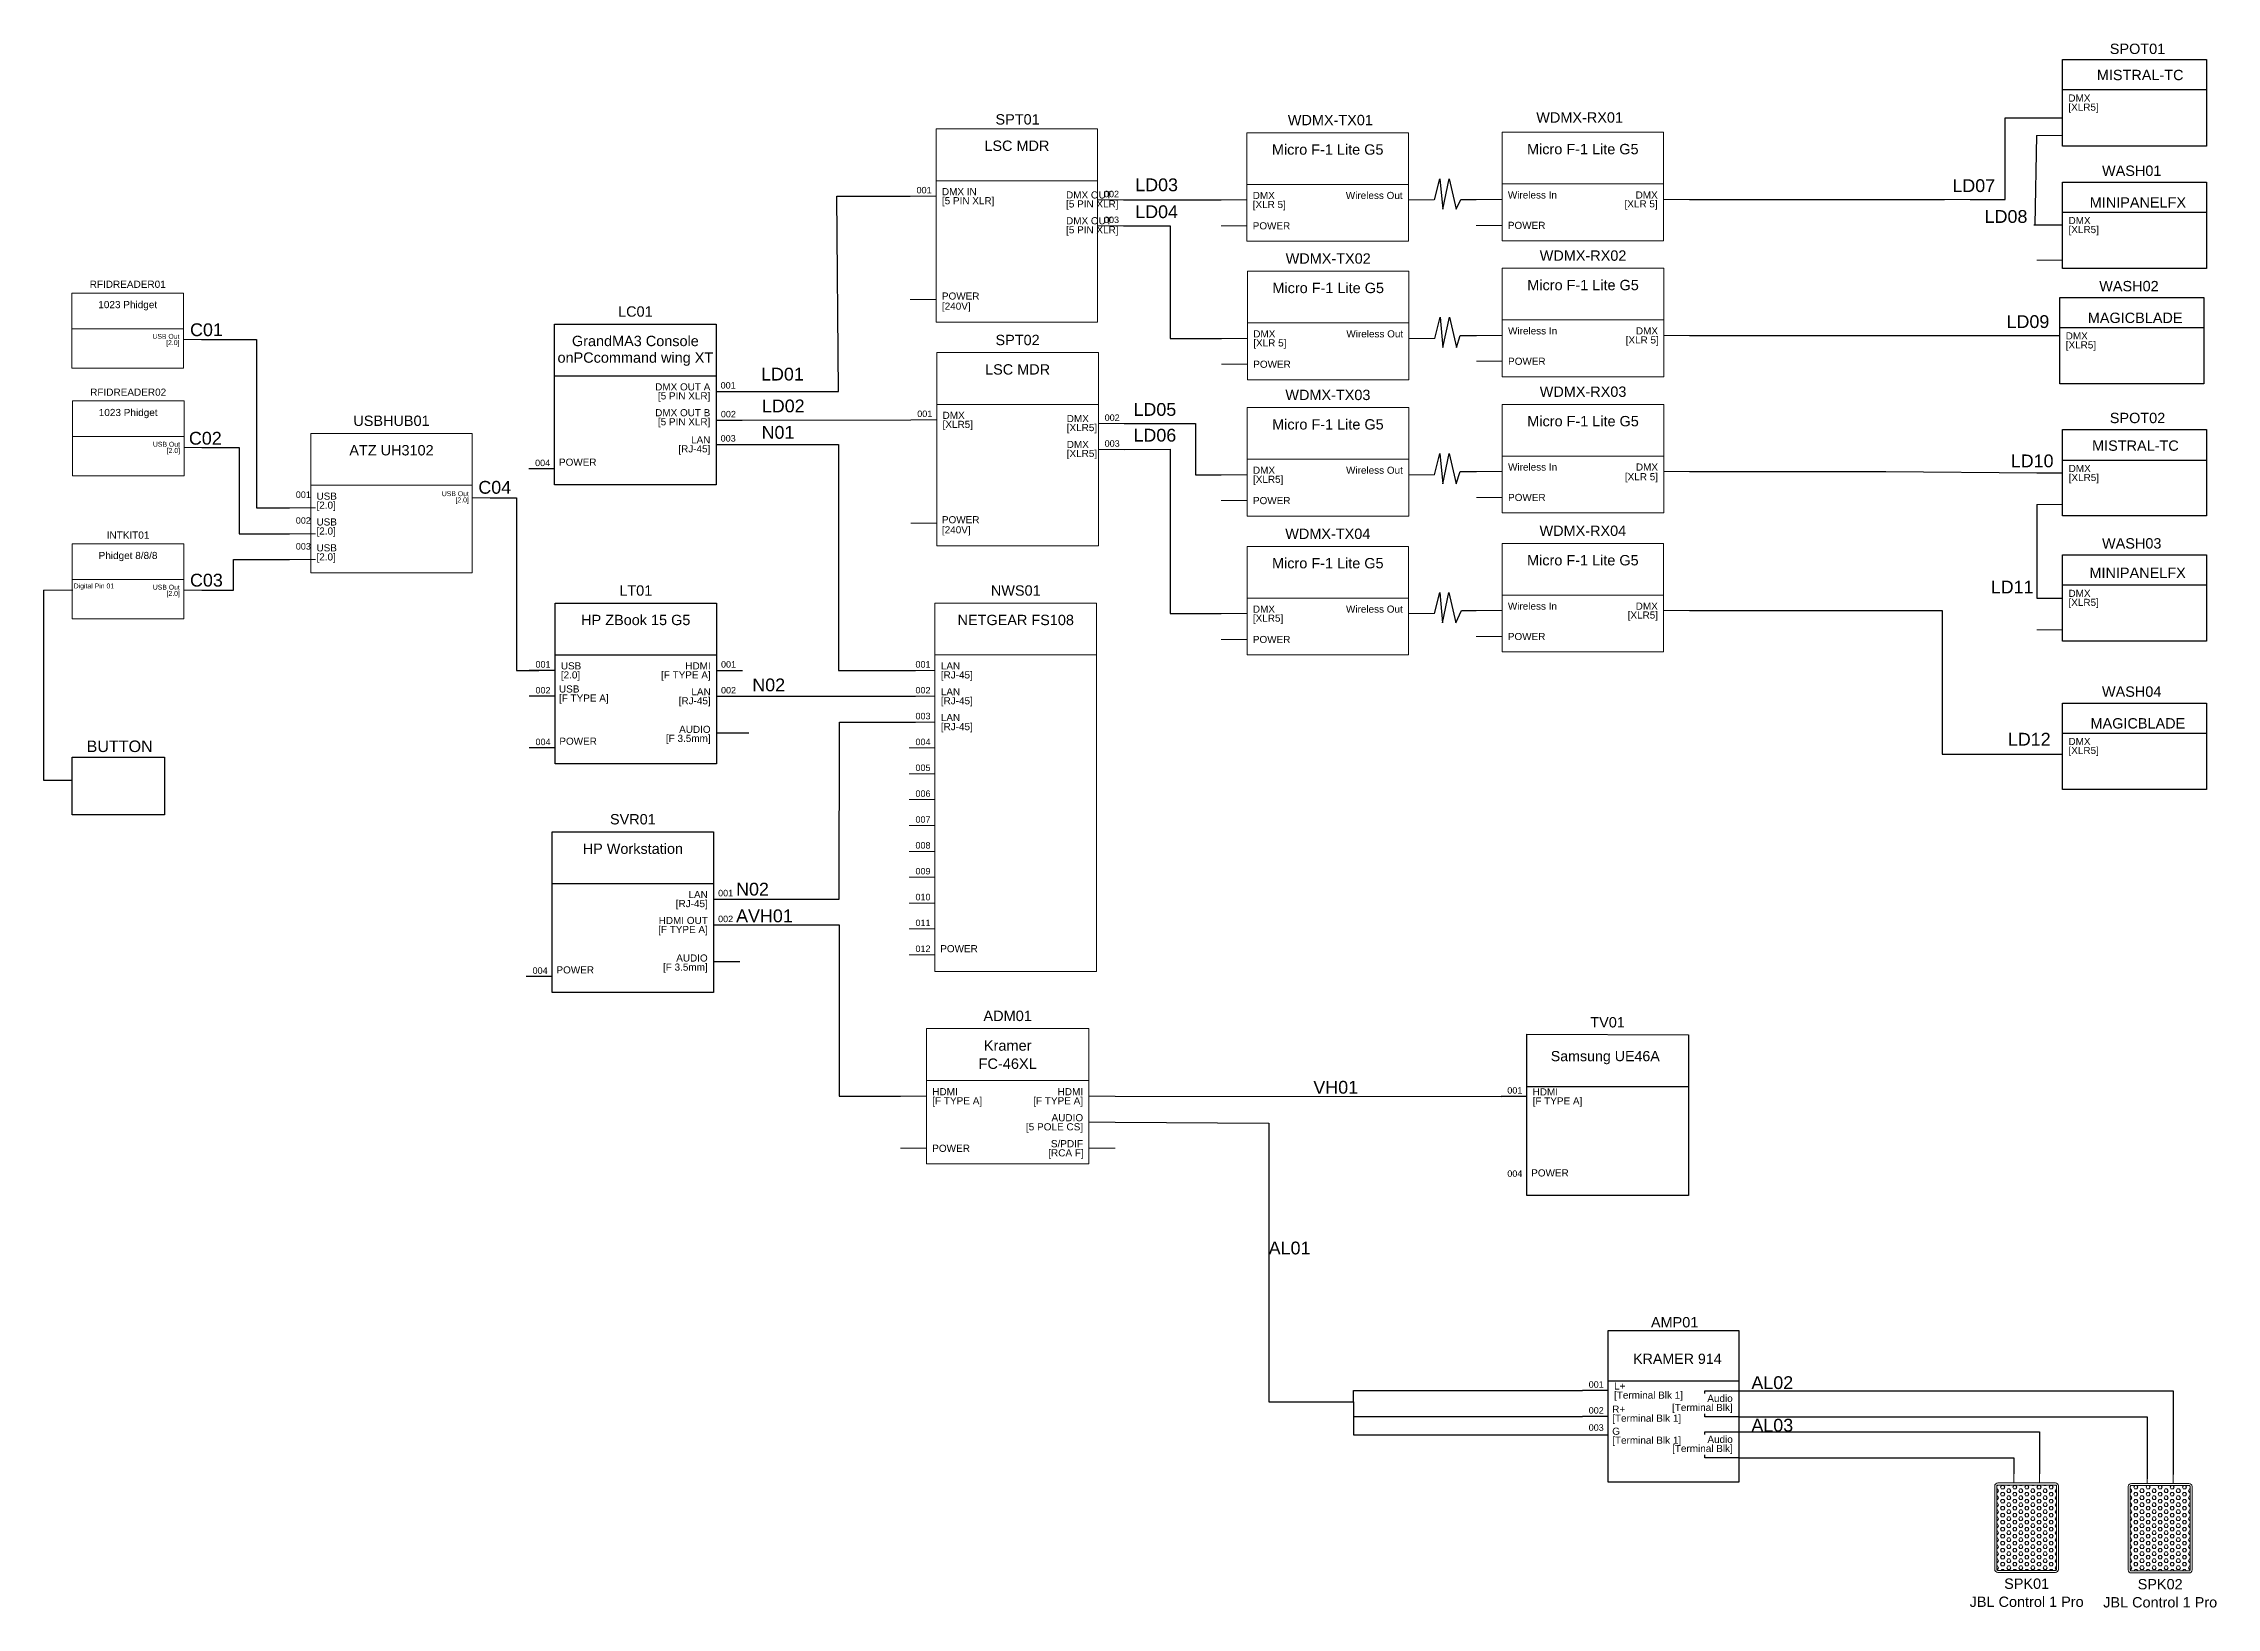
# Model space of a CAD drawing. Header units: millimetres. Extents: x 2508 to 2933, y 1743 to 2048.
import ezdxf
from ezdxf.enums import TextEntityAlignment as Align

# ---------------------------------------------------------------- set-up
doc = ezdxf.new("R2010")
doc.units = ezdxf.units.MM
doc.layers.add('BLOCK BORDER', color=7, linetype='Continuous', lineweight=18)
doc.layers.add('BLOCK BORDER IN', color=7, linetype='Continuous', lineweight=5)
doc.styles.add('CAD_SALES', font='arial.ttf')
doc.styles.get("Standard").update_dxf_attribs({"font": 'arial.ttf'})

# ---------------------------------------------------------------- blocks, each defined once
blk = doc.blocks.new('H')
at = {"layer": 'BLOCK BORDER IN'}
h = blk.add_hatch(dxfattribs=at)
h.set_pattern_fill('HEX', color=256, scale=0.125, style=0)
h.set_pattern_definition([(0, (0, 0), (0, 0.0270633), [0.015625, -0.03125]), (120, (0, 0), (-0.0234375, -0.0135316), [0.015625, -0.03125]), (60, (0.015625, 0), (-0.0234375, 0.0135316), [0.015625, -0.03125])])
h.paths.add_polyline_path([(0.231, -0.007, 0.414214), (0.223, 0), (-0.223, 0, 0.414214), (-0.231, -0.007), (-0.231, -0.653, 0.414214), (-0.223, -0.661), (0.223, -0.661, 0.414214), (0.231, -0.653)])
blk = doc.blocks.new('SI 26')
at = {"layer": 'BLOCK BORDER'}
for points in [[(0, -0.07), (0, 0)], [(0.2, -0.07), (0.2, 0)]]:
    blk.add_lwpolyline(points, dxfattribs=at)
blk.add_lwpolyline([(-0.123, -0.762), (0.323, -0.762, 0.414214), (0.347, -0.739), (0.347, -0.093, 0.414214), (0.323, -0.07), (-0.123, -0.07, 0.414214), (-0.147, -0.093), (-0.147, -0.739, 0.414214)], format="xyb", close=True, dxfattribs=at)
at = {"layer": 'BLOCK BORDER IN'}
blk.add_lwpolyline([(-0.123, -0.746), (0.323, -0.746, 0.414214), (0.331, -0.739), (0.331, -0.093, 0.414214), (0.323, -0.086), (-0.123, -0.086, 0.414214), (-0.131, -0.093), (-0.131, -0.739, 0.414214)], format="xyb", close=True, dxfattribs=at)
blk.add_blockref('H', (0.1, -0.086), dxfattribs=at)
at = {"style": 'CAD_SALES'}
for tag, p in [('SPKR_LBL', (0.1, -0.849)), ('SPKR_PN', (0.1, -0.989))]:
    blk.add_attdef(tag, text='', height=0.08, dxfattribs=at).set_placement(p, align=Align.MIDDLE_CENTER)
blk = doc.blocks.new('HDMI F A R')
at = {"style": 'CAD_SALES'}
for s, p in [('HDMI', (-0.045, 0.035)), ('[F TYPE A]', (-0.045, -0.035))]:
    blk.add_text(s, height=0.055, dxfattribs=at).set_placement(p, align=Align.MIDDLE_RIGHT)
blk = doc.blocks.new('AUD-5POLE R')
at = {"style": 'CAD_SALES'}
for s, p in [('AUDIO', (-0.045, 0.035)), ('[5 POLE CS]', (-0.045, -0.035))]:
    blk.add_text(s, height=0.055, dxfattribs=at).set_placement(p, align=Align.MIDDLE_RIGHT)
blk = doc.blocks.new('HDMI F A L')
at = {"style": 'CAD_SALES'}
for s, p in [('HDMI', (0.045, 0.035)), ('[F TYPE A]', (0.045, -0.035))]:
    blk.add_text(s, height=0.055, dxfattribs=at).set_placement(p, align=Align.MIDDLE_LEFT)

msp = doc.modelspace()

# ---------------------------------------------------------------- linework, layer by layer
for p, q in [((2897.48, 2030.1), (2897.11, 2012.69)), ((2779.93, 2017.52), (2780.96, 2021.65)), ((2780.96, 2021.65), (2781.52, 2015.73)), ((2781.52, 2015.73), (2782.77, 2021.65)), ((2782.77, 2021.65), (2784.14, 2015.73)), ((2784.14, 2015.73), (2785.06, 2017.61)), ((2785.06, 2017.61), (2788.06, 2017.61)), ((2829.7, 2017.61), (2879.49, 2017.59)), ((2896.95, 2012.69), (2902.57, 2012.69)), ((2779.99, 1990.5), (2781.02, 1994.63)), ((2781.02, 1994.63), (2781.58, 1988.71)), ((2781.58, 1988.71), (2782.83, 1994.63)), ((2782.83, 1994.63), (2784.2, 1988.71)), ((2608.12, 1961.89), (2608.12, 1993.27)), ((2608.12, 1993.27), (2639.66, 1993.27)), ((2639.66, 1993.27), (2639.66, 1961.89)), ((2784.2, 1988.71), (2784.96, 1991.07)), ((2784.96, 1991.07), (2788.11, 1991.07)), ((2608.12, 1983.18), (2639.66, 1983.18)), ((2639.66, 1980.15), (2644.71, 1980.15)), ((2639.71, 1974.54), (2644.76, 1974.54)), ((2639.67, 1969.81), (2644.72, 1969.81)), ((2608.12, 1965.01), (2603.08, 1965.01)), ((2779.93, 1963.87), (2780.96, 1968)), ((2780.96, 1968), (2781.52, 1962.08)), ((2781.52, 1962.08), (2782.77, 1968)), ((2782.77, 1968), (2784.14, 1962.08)), ((2639.66, 1961.89), (2608.12, 1961.89)), ((2784.14, 1962.08), (2784.92, 1964.5)), ((2784.92, 1964.5), (2788.11, 1964.5)), ((2829.74, 1964.5), (2868.08, 1964.5)), ((2868.08, 1964.5), (2868.08, 1964.5)), ((2868.08, 1964.5), (2897.54, 1964.28)), ((2897.54, 1964.28), (2902.57, 1964.28)), ((2897.54, 1958.1), (2897.54, 1939.8)), ((2779.91, 1936.76), (2780.94, 1940.89)), ((2780.94, 1940.89), (2781.5, 1934.98)), ((2781.5, 1934.98), (2782.75, 1940.89)), ((2782.75, 1940.89), (2784.12, 1934.98)), ((2897.54, 1939.8), (2902.57, 1939.8)), ((2608.2, 1907.42), (2608.2, 1938.81)), ((2608.2, 1938.81), (2639.74, 1938.81)), ((2639.74, 1938.81), (2639.74, 1907.42)), ((2784.12, 1934.98), (2785.21, 1937.35)), ((2785.21, 1937.35), (2788.07, 1937.35)), ((2608.2, 1928.71), (2639.74, 1928.71)), ((2608.2, 1925.69), (2603.15, 1925.69)), ((2639.74, 1925.69), (2644.79, 1925.69)), ((2608.2, 1920.64), (2603.15, 1920.64)), ((2639.74, 1920.64), (2644.79, 1920.64)), ((2608.2, 1910.55), (2603.15, 1910.55)), ((2639.74, 1913.49), (2646.04, 1913.49)), ((2639.74, 1907.42), (2608.2, 1907.42)), ((2607.63, 1862.78), (2607.63, 1894.17)), ((2607.63, 1894.17), (2639.17, 1894.17)), ((2639.17, 1894.17), (2639.17, 1862.78)), ((2607.63, 1884.07), (2639.17, 1884.07)), ((2639.17, 1881.04), (2644.22, 1881.04)), ((2639.17, 1876), (2644.22, 1876)), ((2639.17, 1868.85), (2644.31, 1868.85)), ((2607.63, 1865.91), (2602.58, 1865.91)), ((2639.17, 1862.78), (2607.63, 1862.78)), ((2797.95, 1823.15), (2797.95, 1854.66)), ((2797.95, 1854.66), (2829.49, 1854.53)), ((2829.49, 1854.53), (2829.49, 1823.15)), ((2797.95, 1842.52), (2792.91, 1842.52)), ((2797.95, 1844.44), (2829.49, 1844.44)), ((2717.54, 1837.48), (2747.55, 1837.33)), ((2747.55, 1837.33), (2747.55, 1784.98)), ((2829.49, 1823.15), (2797.95, 1823.15)), ((2813.81, 1796.84), (2839.34, 1796.84)), ((2813.81, 1767.22), (2813.81, 1796.84)), ((2839.34, 1796.84), (2839.34, 1767.22)), ((2813.81, 1787.02), (2839.34, 1787.02)), ((2747.55, 1784.98), (2747.55, 1782.88)), ((2747.55, 1782.88), (2764.09, 1782.88)), ((2764.09, 1782.88), (2764.09, 1785.11)), ((2764.09, 1785.11), (2808.79, 1785.11)), ((2764.09, 1782.88), (2764.09, 1780.06)), ((2813.84, 1785.11), (2808.79, 1785.11)), ((2832.71, 1784.51), (2832.71, 1785.04)), ((2832.71, 1785.04), (2839.29, 1785.04)), ((2764.09, 1780.06), (2808.79, 1780.06)), ((2764.09, 1780.06), (2764.09, 1776.49)), ((2813.84, 1780.06), (2808.79, 1780.06)), ((2832.71, 1780), (2832.71, 1780.53)), ((2839.29, 1780), (2832.71, 1780)), ((2764.09, 1776.49), (2813.81, 1776.49)), ((2832.73, 1776.52), (2832.73, 1777.05)), ((2832.73, 1777.05), (2839.31, 1777.05)), ((2832.73, 1772), (2832.73, 1772.53)), ((2839.31, 1772), (2832.73, 1772)), ((2839.34, 1767.22), (2813.81, 1767.22))]:
    msp.add_line(p, q)
for points in [[(2902.55, 2044.91), (2930.65, 2044.91), (2930.65, 2028.04), (2902.55, 2028.04)], [(2902.57, 2020.97), (2930.68, 2020.97), (2930.68, 2004.11), (2902.57, 2004.11)], [(2902.03, 1998.45), (2930.13, 1998.45), (2930.13, 1981.59), (2902.03, 1981.59)], [(2902.57, 1972.71), (2930.68, 1972.71), (2930.68, 1955.85), (2902.57, 1955.85)], [(2902.57, 1948.23), (2930.68, 1948.23), (2930.68, 1931.37), (2902.57, 1931.37)], [(2902.56, 1919.29), (2930.66, 1919.29), (2930.66, 1902.43), (2902.56, 1902.43)], [(2513.94, 1908.75), (2531.92, 1908.75), (2531.92, 1897.51), (2513.94, 1897.51)]]:
    msp.add_lwpolyline(points, close=True)
for points in [[(2902.49, 2039.05), (2930.6, 2039.05)], [(2884.54, 2017.59), (2891.33, 2017.59), (2891.33, 2033.53), (2902.55, 2033.53)], [(2644.74, 1980.15), (2663.57, 1980.15), (2663.21, 2018.26), (2677.57, 2018.26)], [(2719.2, 2017.51), (2738.25, 2017.52)], [(2719.2, 2012.46), (2728.32, 2012.46), (2728.32, 1990.5), (2738.36, 1990.5)], [(2902.58, 2015.14), (2930.69, 2015.14)], [(2539.16, 1990.28), (2549.9, 1990.28), (2549.9, 1957.39), (2556.39, 1957.39)], [(2829.74, 1991.07), (2902.03, 1991.07)], [(2902.03, 1992.62), (2930.15, 1992.62)], [(2644.62, 1974.54), (2677.7, 1974.59)], [(2719.33, 1973.85), (2733.28, 1973.85), (2733.28, 1963.87), (2738.3, 1963.87)], [(2539.26, 1969.22), (2546.53, 1969.22), (2546.53, 1952.34), (2556.39, 1952.34)], [(2644.74, 1969.81), (2663.57, 1969.81), (2663.57, 1925.69), (2678.6, 1925.69)], [(2719.33, 1968.8), (2728.32, 1968.86), (2728.32, 1936.76), (2738.28, 1936.76)], [(2902.61, 1966.75), (2930.72, 1966.75)], [(2595.53, 1959.34), (2600.71, 1959.34), (2600.71, 1925.69), (2605.02, 1925.69)], [(2539.23, 1941.32), (2545.4, 1941.32), (2545.4, 1947.3), (2556.39, 1947.3)], [(2508.32, 1941.35), (2508.32, 1904.26), (2513.94, 1904.26)], [(2902.57, 1942.37), (2930.59, 1942.37)], [(2829.7, 1937.35), (2879.06, 1937.35), (2879.06, 1909.36), (2902.56, 1909.36)], [(2643.56, 1920.64), (2648.82, 1920.64), (2678.6, 1920.64)], [(2643.56, 1881.04), (2663.7, 1881.04), (2663.72, 1915.58), (2678.6, 1915.58)], [(2902.57, 1913.46), (2930.68, 1913.46)], [(2643.56, 1876), (2663.69, 1876), (2663.7, 1842.56), (2675.63, 1842.56)], [(2717.54, 1842.56), (2792.91, 1842.52)], [(2839.29, 1785.04), (2924.13, 1785.04), (2924.13, 1768.73)], [(2839.29, 1780), (2919.09, 1780), (2919.09, 1767.85)], [(2839.31, 1777.05), (2898.06, 1777.05), (2898.06, 1768.83)], [(2839.31, 1772), (2893.02, 1772), (2893.02, 1768.83)]]:
    msp.add_lwpolyline(points)
at = {"layer": 'BLOCK BORDER'}
for p, q in [((2902.52, 2030.1), (2897.48, 2030.1)), ((2682.61, 2021.28), (2714.15, 2021.28)), ((2743.3, 2020.55), (2774.84, 2020.55)), ((2793.11, 2020.64), (2824.65, 2020.64)), ((2682.61, 2018.26), (2677.57, 2018.26)), ((2719.2, 2017.51), (2714.15, 2017.51)), ((2743.3, 2017.52), (2738.25, 2017.52)), ((2774.84, 2017.52), (2779.88, 2017.52)), ((2793.11, 2017.61), (2788.06, 2017.61)), ((2824.65, 2017.61), (2829.7, 2017.61)), ((2879.49, 2017.59), (2884.54, 2017.59)), ((2714.15, 2012.46), (2719.2, 2012.46)), ((2743.3, 2012.47), (2738.25, 2012.47)), ((2793.11, 2012.56), (2788.06, 2012.56)), ((2902.54, 2005.78), (2897.5, 2005.78)), ((2677.57, 1998.07), (2682.61, 1998.07)), ((2513.86, 1992.37), (2535.67, 1992.37)), ((2535.67, 1990.28), (2539.16, 1990.28)), ((2743.4, 1990.5), (2738.36, 1990.5)), ((2743.4, 1993.53), (2774.94, 1993.53)), ((2774.94, 1990.5), (2779.99, 1990.5)), ((2793.16, 1991.07), (2788.11, 1991.07)), ((2793.16, 1994.1), (2824.7, 1994.1)), ((2824.7, 1991.07), (2829.74, 1991.07)), ((2793.16, 1986.03), (2788.11, 1986.03)), ((2743.4, 1985.45), (2738.36, 1985.45)), ((2682.75, 1977.62), (2714.29, 1977.62)), ((2682.75, 1974.59), (2677.7, 1974.59)), ((2719.33, 1973.85), (2714.28, 1973.85)), ((2513.96, 1971.32), (2535.77, 1971.32)), ((2535.77, 1969.22), (2539.26, 1969.22)), ((2714.28, 1968.8), (2719.33, 1968.8)), ((2743.34, 1966.9), (2774.88, 1966.9)), ((2793.16, 1967.53), (2824.7, 1967.53)), ((2560.5, 1961.85), (2592.04, 1961.85)), ((2743.34, 1963.87), (2738.3, 1963.87)), ((2774.88, 1963.87), (2779.93, 1963.87)), ((2793.16, 1964.5), (2788.11, 1964.5)), ((2824.7, 1964.5), (2829.74, 1964.5)), ((2561.43, 1957.39), (2556.39, 1957.39)), ((2592.04, 1959.34), (2595.53, 1959.34)), ((2743.34, 1958.83), (2738.3, 1958.83)), ((2793.16, 1959.45), (2788.11, 1959.45)), ((2902.59, 1958.1), (2897.54, 1958.1)), ((2561.43, 1952.34), (2556.39, 1952.34)), ((2677.7, 1954.41), (2682.75, 1954.41)), ((2513.93, 1943.41), (2535.74, 1943.41)), ((2556.39, 1947.3), (2561.43, 1947.3)), ((2508.32, 1941.35), (2514.03, 1941.35)), ((2535.74, 1941.32), (2539.23, 1941.32)), ((2743.32, 1939.79), (2774.86, 1939.79)), ((2793.12, 1940.38), (2824.66, 1940.38)), ((2743.32, 1936.76), (2738.28, 1936.76)), ((2774.86, 1936.76), (2779.91, 1936.76)), ((2793.12, 1937.35), (2788.07, 1937.35)), ((2824.66, 1937.35), (2829.7, 1937.35)), ((2743.32, 1931.72), (2738.28, 1931.72)), ((2793.12, 1932.3), (2788.07, 1932.3)), ((2902.57, 1933.62), (2897.52, 1933.62)), ((2682.39, 1928.72), (2713.93, 1928.72)), ((2682.39, 1925.69), (2677.35, 1925.69)), ((2682.39, 1920.64), (2677.35, 1920.64)), ((2677.35, 1915.59), (2682.39, 1915.59)), ((2677.35, 1910.55), (2682.39, 1910.55)), ((2677.35, 1905.5), (2682.39, 1905.5)), ((2677.35, 1900.46), (2682.39, 1900.46)), ((2677.35, 1895.41), (2682.39, 1895.41)), ((2677.35, 1890.36), (2682.39, 1890.36)), ((2677.35, 1885.32), (2682.39, 1885.32)), ((2677.35, 1880.27), (2682.39, 1880.27)), ((2677.35, 1875.22), (2682.39, 1875.22)), ((2677.35, 1870.18), (2682.39, 1870.18)), ((2680.71, 1842.56), (2675.63, 1842.56)), ((2680.71, 1845.6), (2712.46, 1845.6)), ((2712.46, 1842.56), (2717.54, 1842.56)), ((2712.46, 1837.48), (2717.54, 1837.48)), ((2675.63, 1832.4), (2680.71, 1832.4)), ((2712.46, 1832.4), (2717.54, 1832.4))]:
    msp.add_line(p, q, dxfattribs=at)
for points in [[(2714.15, 1993.68), (2682.61, 1993.68), (2682.61, 2031.38), (2714.15, 2031.38)], [(2774.84, 2009.44), (2743.3, 2009.44), (2743.3, 2030.64), (2774.84, 2030.64)], [(2824.65, 2009.53), (2793.11, 2009.53), (2793.11, 2030.73), (2824.65, 2030.73)], [(2774.94, 1982.42), (2743.4, 1982.42), (2743.4, 2003.62), (2774.94, 2003.62)], [(2824.7, 1983), (2793.16, 1983), (2793.16, 2004.19), (2824.7, 2004.19)], [(2535.67, 1984.7), (2513.86, 1984.7), (2513.86, 1999.35), (2535.67, 1999.35)], [(2714.29, 1950.02), (2682.75, 1950.02), (2682.75, 1987.72), (2714.29, 1987.72)], [(2535.77, 1963.64), (2513.96, 1963.64), (2513.96, 1978.29), (2535.77, 1978.29)], [(2824.7, 1956.43), (2793.16, 1956.43), (2793.16, 1977.62), (2824.7, 1977.62)], [(2774.88, 1955.8), (2743.34, 1955.8), (2743.34, 1976.99), (2774.88, 1976.99)], [(2592.04, 1944.73), (2560.5, 1944.73), (2560.5, 1971.94), (2592.04, 1971.94)], [(2535.74, 1935.73), (2513.93, 1935.73), (2513.93, 1950.39), (2535.74, 1950.39)], [(2774.86, 1928.69), (2743.32, 1928.69), (2743.32, 1949.89), (2774.86, 1949.89)], [(2824.66, 1929.28), (2793.12, 1929.28), (2793.12, 1950.47), (2824.66, 1950.47)], [(2713.93, 1866.9), (2682.39, 1866.9), (2682.39, 1938.81), (2713.93, 1938.81)], [(2712.46, 1829.35), (2680.71, 1829.35), (2680.71, 1855.76), (2712.46, 1855.76)]]:
    msp.add_lwpolyline(points, close=True, dxfattribs=at)

# ---------------------------------------------------------------- block references
at = {"xscale": 25.4, "yscale": 25.4, "zscale": 25.4}
for name, p in [('HDMI F A L', (2680.71, 1842.56)), ('HDMI F A R', (2712.46, 1842.56)), ('AUD-5POLE R', (2712.46, 1837.48))]:
    msp.add_blockref(name, p, dxfattribs=at)
at = {"xscale": 25.23219557241346, "yscale": 25.23219557241346, "zscale": 25.23219557241346}
for p, values in [((2893.02, 1768.83), {'SPKR_LBL': 'SPK01', 'SPKR_PN': 'JBL Control 1 Pro'}), ((2919.09, 1768.73), {'SPKR_LBL': 'SPK02', 'SPKR_PN': 'JBL Control 1 Pro'})]:
    msp.add_blockref('SI 26', p, dxfattribs=at).add_auto_attribs(values)

# ---------------------------------------------------------------- texts
at = {"style": 'CAD_SALES'}
for s, height, p in [('DMX', 1.388, (2903.69, 2037.41)), ('[XLR5]', 1.388, (2903.69, 2035.64)), ('DMX IN', 1.388, (2683.75, 2019.14)), ('[5 PIN XLR]', 1.3878, (2683.75, 2017.37)), ('[5 PIN XLR]', 1.3878, (2707.99, 2016.74)), ('DMX OUT', 1.388, (2707.99, 2018.5)), ('[XLR 5]', 1.388, (2744.43, 2016.63)), ('DMX', 1.388, (2744.43, 2018.4)), ('Wireless In', 1.3878, (2794.25, 2018.49)), ('[XLR 5]', 1.388, (2817.03, 2016.76)), ('[5 PIN XLR]', 1.3878, (2707.99, 2011.69)), ('DMX OUT', 1.388, (2707.99, 2013.46)), ('POWER', 1.388, (2744.43, 2012.47)), ('POWER', 1.388, (2794.25, 2012.56)), ('[XLR5]', 1.388, (2903.72, 2011.74)), ('DMX', 1.388, (2903.72, 2013.5)), ('POWER', 1.388, (2683.75, 1998.76)), ('[240V]', 1.388, (2683.75, 1996.79)), ('[XLR 5]', 1.388, (2744.54, 1989.61)), ('DMX', 1.388, (2744.54, 1991.38)), ('Wireless In', 1.3878, (2794.29, 1991.96)), ('[XLR 5]', 1.388, (2817.25, 1990.19)), ('[XLR5]', 1.388, (2903.17, 1989.22)), ('DMX', 1.388, (2903.17, 1990.98)), ('POWER', 1.388, (2744.54, 1985.45)), ('POWER', 1.388, (2794.29, 1986.03)), ('001', 1.262, (2640.54, 1981.33)), ('002', 1.262, (2640.58, 1975.71)), ('[XLR5]', 1.388, (2683.88, 1973.71)), ('DMX', 1.388, (2683.88, 1975.48)), ('[XLR5]', 1.388, (2708.12, 1973.08)), ('DMX', 1.388, (2708.12, 1974.84)), ('003', 1.262, (2640.54, 1970.98)), ('[XLR5]', 1.388, (2708.12, 1968.03)), ('DMX', 1.388, (2708.12, 1969.8)), ('POWER', 1.388, (2608.98, 1966.33)), ('DMX', 1.388, (2744.48, 1964.76)), ('Wireless In', 1.3878, (2794.29, 1965.38)), ('DMX', 1.388, (2903.75, 1965.11)), ('USB', 1.388, (2561.63, 1959.7)), ('[XLR5]', 1.388, (2744.48, 1962.99)), ('[XLR 5]', 1.388, (2817.1, 1963.5)), ('[XLR5]', 1.388, (2903.75, 1963.34)), ('[2.0]', 1.388, (2561.63, 1957.94)), ('POWER', 1.388, (2744.48, 1958.83)), ('POWER', 1.388, (2794.29, 1959.45)), ('[2.0]', 1.388, (2561.63, 1952.89)), ('USB', 1.388, (2561.63, 1954.66)), ('[240V]', 1.388, (2683.75, 1953.13)), ('POWER', 1.388, (2683.75, 1955.1)), ('[2.0]', 1.388, (2561.63, 1947.84)), ('USB', 1.388, (2561.63, 1949.61)), ('[XLR5]', 1.388, (2903.71, 1938.96)), ('DMX', 1.388, (2903.71, 1940.73)), ('[XLR5]', 1.388, (2744.46, 1935.88)), ('DMX', 1.388, (2744.46, 1937.65)), ('Wireless In', 1.3878, (2794.25, 1938.23)), ('[XLR5]', 1.388, (2817.64, 1936.49)), ('POWER', 1.388, (2744.46, 1931.72)), ('POWER', 1.388, (2794.25, 1932.3)), ('USB', 1.388, (2609.34, 1926.57)), ('001', 1.262, (2640.61, 1926.86)), ('LAN', 1.388, (2683.53, 1926.57)), ('USB', 1.388, (2608.98, 1922.06)), ('[2.0]', 1.388, (2609.34, 1924.8)), ('002', 1.262, (2640.61, 1921.81)), ('[RJ-45]', 1.388, (2683.53, 1924.8)), ('LAN', 1.388, (2683.53, 1921.52)), ('[F TYPE A]', 1.388, (2608.98, 1920.29)), ('[RJ-45]', 1.388, (2683.53, 1919.76)), ('[RJ-45]', 1.388, (2683.53, 1914.71)), ('LAN', 1.388, (2683.53, 1916.48)), ('POWER', 1.388, (2609.05, 1911.86)), ('[XLR5]', 1.388, (2903.71, 1910.06)), ('DMX', 1.388, (2903.71, 1911.82)), ('001', 1.262, (2640.04, 1882.22)), ('002', 1.262, (2640.04, 1877.17)), ('POWER', 1.388, (2608.49, 1867.22)), ('[F TYPE A]', 1.388, (2799.09, 1841.64)), ('HDMI', 1.388, (2799.09, 1843.41)), ('POWER', 1.397, (2681.85, 1832.4)), ('POWER', 1.388, (2798.81, 1827.59)), ('L+', 1.388, (2814.98, 1785.99)), ('R+', 1.388, (2814.62, 1781.48)), ('[Terminal Blk 1]', 1.3878, (2814.98, 1784.22)), ('G', 1.39, (2814.62, 1777.17)), ('[Terminal Blk 1]', 1.3878, (2814.62, 1779.71)), ('[Terminal Blk 1]', 1.3878, (2814.62, 1775.41))]:
    msp.add_text(s, height=height, dxfattribs=at).set_placement(p, align=Align.MIDDLE_LEFT)
for s, height, p in [('LSC MDR', 2.019, (2698.38, 2028.1)), ('Micro F-1 Lite G5', 2.0186, (2759.07, 2027.36)), ('Micro F-1 Lite G5', 2.0186, (2808.88, 2027.45)), ('Micro F-1 Lite G5', 2.0186, (2759.17, 2000.34)), ('Micro F-1 Lite G5', 2.0186, (2808.93, 2000.91)), ('1023 Phidget', 1.3958, (2524.77, 1997.09)), ('GrandMA3 Console', 2.0186, (2623.89, 1989.99)), ('onPCcommand wing XT', 2.0186, (2623.89, 1986.75)), ('LSC MDR', 2.019, (2698.52, 1984.44)), ('1023 Phidget', 1.3958, (2524.86, 1976.03)), ('Micro F-1 Lite G5', 2.0186, (2759.11, 1973.71)), ('Micro F-1 Lite G5', 2.0186, (2808.93, 1974.34)), ('ATZ UH3102', 2.019, (2576.27, 1968.66)), ('Phidget 8/8/8', 1.3958, (2524.83, 1948.12)), ('Micro F-1 Lite G5', 2.0186, (2759.09, 1946.61)), ('Micro F-1 Lite G5', 2.0186, (2808.89, 1947.19)), ('HP ZBook 15 G5', 2.0186, (2623.97, 1935.53)), ('NETGEAR FS108', 2.0186, (2698.16, 1935.53)), ('HP Workstation', 2.0186, (2623.4, 1890.88)), ('Kramer', 2.032, (2696.58, 1852.46)), ('FC-46XL', 2.032, (2696.58, 1848.91))]:
    msp.add_text(s, height=height, dxfattribs=at).set_placement(p, align=Align.MIDDLE_CENTER)
for s, height, p in [('001', 1.262, (2681.74, 2019.43)), ('002', 1.262, (2718.33, 2018.68)), ('Wireless Out', 1.3878, (2773.7, 2018.4)), ('DMX', 1.388, (2823.51, 2018.49)), ('003', 1.262, (2718.33, 2013.64)), ('USB Out', 0.96, (2534.88, 1990.89)), ('[2.0]', 0.96, (2534.88, 1989.67)), ('Wireless Out', 1.3878, (2773.81, 1991.38)), ('DMX', 1.388, (2823.56, 1991.96)), ('DMX OUT A', 1.388, (2638.53, 1981.03)), ('[5 PIN XLR]', 1.3878, (2638.53, 1979.27)), ('DMX OUT B', 1.388, (2638.53, 1975.99)), ('[5 PIN XLR]', 1.3878, (2638.53, 1974.22)), ('001', 1.262, (2681.87, 1975.77)), ('002', 1.262, (2718.46, 1975.02)), ('USB Out', 0.96, (2534.98, 1969.83)), ('[2.0]', 0.96, (2534.98, 1968.61)), ('[RJ-45]', 1.388, (2638.53, 1968.93)), ('LAN', 1.388, (2638.53, 1970.69)), ('003', 1.262, (2718.46, 1969.98)), ('004', 1.262, (2607.25, 1966.19)), ('Wireless Out', 1.3878, (2773.75, 1964.76)), ('DMX', 1.388, (2823.56, 1965.38)), ('001', 1.262, (2560.53, 1959.99)), ('USB Out', 0.96, (2591.38, 1960.18)), ('[2.0]', 0.96, (2591.38, 1958.96)), ('002', 1.262, (2560.53, 1954.95)), ('003', 1.262, (2560.53, 1949.9)), ('Digital Pin 01', 0.9596, (2522.12, 1942.17)), ('USB Out', 0.96, (2534.95, 1941.93)), ('[2.0]', 0.96, (2534.95, 1940.71)), ('Wireless Out', 1.3878, (2773.73, 1937.65)), ('DMX', 1.388, (2823.52, 1938.23)), ('001', 1.262, (2607.33, 1926.86)), ('HDMI', 1.388, (2638.6, 1926.57)), ('001', 1.262, (2681.52, 1926.86)), ('002', 1.262, (2607.33, 1921.81)), ('[F TYPE A]', 1.388, (2638.6, 1924.8)), ('LAN', 1.388, (2638.6, 1921.52)), ('002', 1.262, (2681.52, 1921.82)), ('[RJ-45]', 1.388, (2638.6, 1919.76)), ('AUDIO', 1.388, (2638.58, 1914.18)), ('003', 1.262, (2681.52, 1916.77)), ('004', 1.262, (2607.33, 1911.72)), ('[F 3.5mm]', 1.388, (2638.58, 1912.42)), ('004', 1.262, (2681.52, 1911.72)), ('005', 1.262, (2681.52, 1906.68)), ('006', 1.262, (2681.52, 1901.63)), ('007', 1.262, (2681.52, 1896.58)), ('008', 1.262, (2681.52, 1891.54)), ('009', 1.262, (2681.52, 1886.49)), ('[RJ-45]', 1.388, (2638.03, 1880.16)), ('LAN', 1.388, (2638.03, 1881.93)), ('010', 1.262, (2681.52, 1881.44)), ('[F TYPE A]', 1.388, (2638.03, 1875.11)), ('HDMI OUT', 1.388, (2638.03, 1876.88)), ('011', 1.262, (2681.52, 1876.4)), ('012', 1.262, (2681.52, 1871.35)), ('004', 1.262, (2606.76, 1867.08)), ('[F 3.5mm]', 1.388, (2638.01, 1867.77)), ('AUDIO', 1.388, (2638.01, 1869.54)), ('001', 1.262, (2797.08, 1843.7)), ('S/PDIF', 1.397, (2711.31, 1833.29)), ('[RCA F]', 1.397, (2711.44, 1831.51)), ('004', 1.262, (2797.08, 1827.45)), ('001', 1.262, (2812.97, 1786.28)), ('[Terminal Blk]', 1.3878, (2838.15, 1781.81)), ('Audio', 1.388, (2838.15, 1783.58)), ('002', 1.262, (2812.97, 1781.24)), ('003', 1.262, (2812.97, 1777.88)), ('[Terminal Blk]', 1.3878, (2838.17, 1773.81)), ('Audio', 1.388, (2838.17, 1775.58))]:
    msp.add_text(s, height=height, dxfattribs=at).set_placement(p, align=Align.MIDDLE_RIGHT)
for s, height, p in [('LD03', 2.5, (2721.49, 2019.22)), ('LD07', 2.5, (2881.04, 2019.06)), ('LD04', 2.5, (2721.49, 2013.97)), ('LD08', 2.5, (2887.34, 2013.04)), ('LD09', 2.5, (2891.62, 1992.52)), ('C01', 2.5, (2536.94, 1990.93)), ('LD01', 2.5, (2648.43, 1982.27)), ('LD02', 2.5, (2648.59, 1976.06)), ('LD05', 2.5, (2721.15, 1975.37)), ('N01', 2.5, (2648.53, 1970.9)), ('C02', 2.5, (2536.72, 1969.75)), ('LD06', 2.5, (2721.15, 1970.35)), ('LD10', 2.5, (2892.44, 1965.33)), ('C04', 2.5, (2593.23, 1960.17)), ('C03', 2.5, (2536.93, 1942.05)), ('LD11', 2.5, (2888.54, 1940.71)), ('N02', 2.5, (2646.72, 1921.6)), ('LD12', 2.5, (2891.88, 1911)), ('N02', 2.5, (2643.56, 1881.73)), ('AVH01', 2.5, (2643.56, 1876.52)), ('Samsung UE46A', 1.9868, (2802.62, 1849.4)), ('VH01', 2.5, (2756.27, 1843.06)), ('AL01', 2.5, (2747.55, 1811.68)), ('AL02', 2.5, (2841.8, 1785.4)), ('AL03', 2.5, (2841.8, 1777.09))]:
    msp.add_text(s, height=height).set_placement(p)
at = {"attachment_point": 1}
for s, insert, char_height, width in [('POWER', (2683.42, 1872.06), 1.388, 3.6439), ('KRAMER 914', (2818.71, 1792.3), 1.987, 22.2288)]:
    msp.add_mtext(s, dxfattribs=dict(at, insert=insert, char_height=char_height, width=width))
at = {"style": 'CAD_SALES'}
for tag, text, height, p in [('SPOT01', 'DVC', 2.019, (2917.19, 2047.02)), ('MISTRAL-TC', 'DVC', 2.019, (2917.71, 2041.91)), ('SPT01', 'SW A', 2.019, (2698.52, 2033.25)), ('WDMX-TX01', 'DMX TX', 2.019, (2759.59, 2033.11)), ('WDMX-RX01', 'DMX TX', 2.019, (2808.26, 2033.62)), ('WASH01', 'DVC', 2.019, (2916.06, 2023.22)), ('MINIPANELFX', 'DVC', 2.019, (2917.27, 2017.03)), ('WDMX-TX02', 'DTP Tx', 2.019, (2759.17, 2006.09)), ('WDMX-RX02', 'DMX TX', 2.019, (2808.93, 2006.66)), ('RFIDREADER01', 'ACP', 1.396, (2524.77, 2001.06)), ('WASH02', 'DVC', 2.019, (2915.52, 2000.7)), ('LC01', 'Lighting Console', 2.0186, (2623.89, 1995.74)), ('MAGICBLADE', 'DVC', 2.019, (2916.73, 1994.51)), ('SPT02', 'SW A', 2.019, (2698.52, 1990.18)), ('RFIDREADER02', 'ACP', 1.396, (2524.86, 1980)), ('WDMX-TX03', 'DTP Tx', 2.019, (2759.11, 1979.46)), ('WDMX-RX03', 'DMX TX', 2.019, (2808.93, 1980.09)), ('USBHUB01', 'SW A', 2.019, (2576.27, 1974.41)), ('SPOT02', 'DVC', 2.019, (2917.19, 1974.96)), ('MISTRAL-TC', 'DVC', 2.019, (2916.78, 1969.56)), ('INTKIT01', 'ACP', 1.396, (2524.83, 1952.1)), ('WDMX-TX04', 'DTP Tx', 2.019, (2759.09, 1952.35)), ('WDMX-RX04', 'DMX TX', 2.019, (2808.89, 1952.94)), ('WASH03', 'DVC', 2.019, (2916.06, 1950.48)), ('MINIPANELFX', 'DVC', 2.019, (2917.21, 1944.73)), ('LT01', 'Laptop', 2.019, (2623.97, 1941.28)), ('NWS01', 'SW A', 2.019, (2698.16, 1941.28)), ('WASH04', 'DVC', 2.019, (2916.05, 1921.54)), ('MAGICBLADE', 'DVC', 2.019, (2917.26, 1915.35)), ('BUTTON', 'ACP', 2.248, (2523.2, 1910.87)), ('SVR01', 'Laptop', 2.019, (2623.4, 1896.63)), ('ADM01', 'HAE', 2.032, (2696.58, 1858.25)), ('TV01', 'DMP', 2.019, (2813.72, 1857)), ('AMP01', 'DMP', 2.019, (2826.81, 1798.44))]:
    msp.add_attdef(tag, text=text, height=height, dxfattribs=at).set_placement(p, align=Align.MIDDLE_CENTER)

doc.saveas('drawing.dxf')
